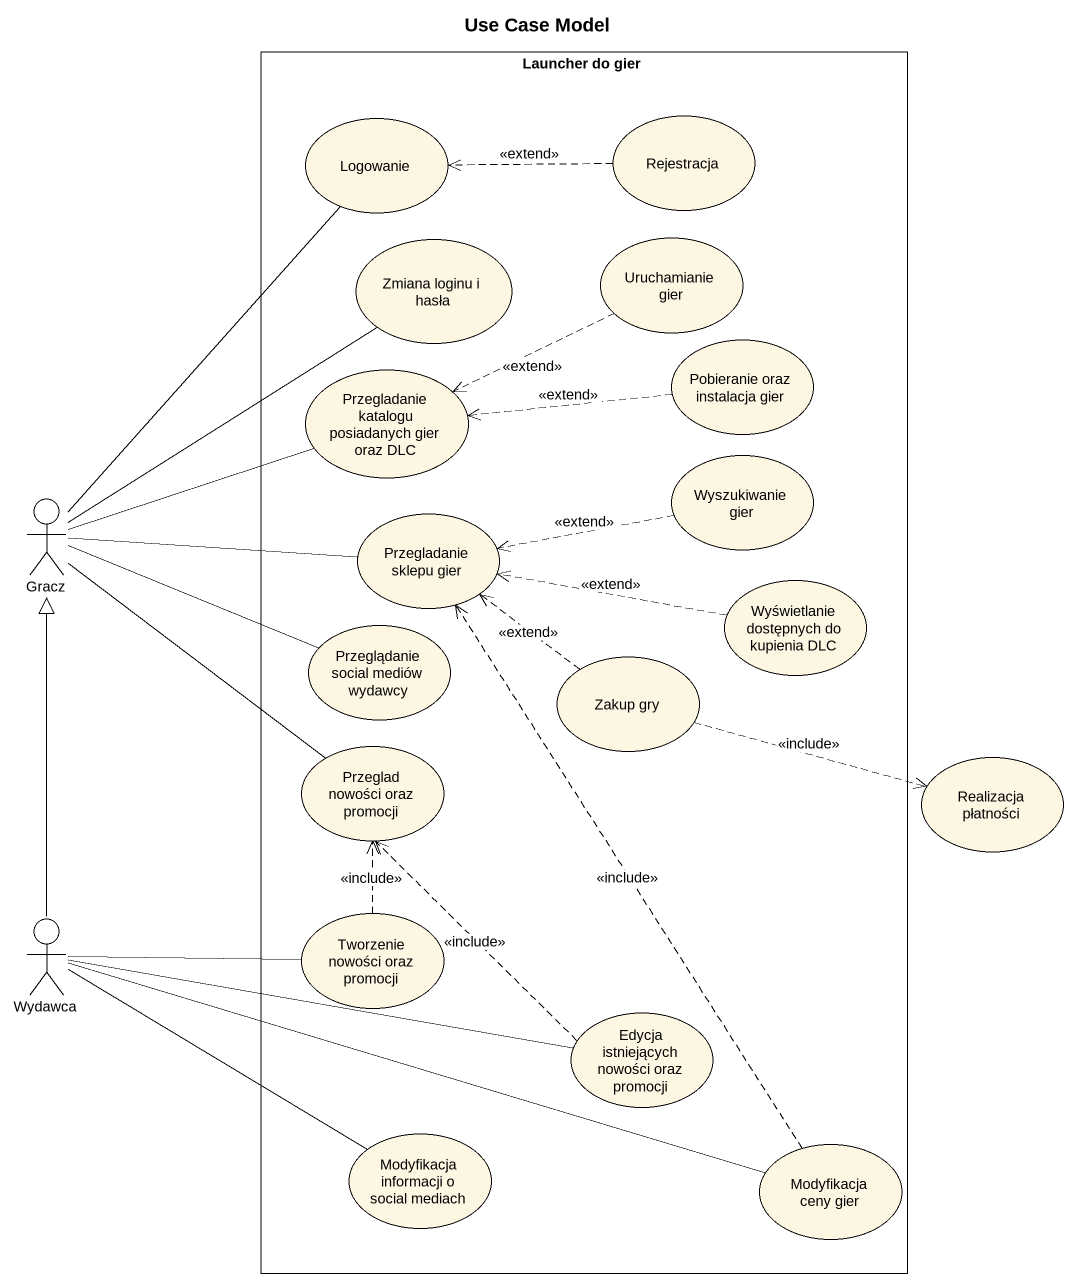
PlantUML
@startuml
title Use Case Model
rectangle "Launcher do gier" as Launcher_do_gier {
  usecase Logowanie
  usecase Rejestracja
  usecase "Zmiana loginu i hasła" as Zmiana_loginu_i_hasła
  usecase "Uruchamianie gier" as Uruchamianie_gier
  usecase "Pobieranie oraz instalacja gier" as Pobieranie_oraz_instalacja
  usecase "Przegladanie katalogu posiadanych gier oraz DLC" as Przegladanie_katalogu
  usecase "Wyszukiwanie gier" as Wyszukiwanie_gier
  usecase "Przegladanie sklepu gier" as Przegladanie_sklepu_gier
  usecase "Wyświetlanie dostępnych do kupienia DLC" as Wyświetlanie_dostępnych_do
  usecase "Przeglądanie social mediów wydawcy" as Przeglądanie_social_mediów
  usecase "Zakup gry" as Zakup_gry
  usecase "Przeglad nowości oraz promocji" as Przeglad_nowości_oraz
  usecase "Tworzenie nowości oraz promocji" as Tworzenie_nowości_oraz
  usecase "Edycja istniejących nowości oraz promocji" as Edycja_istniejących_nowości
  usecase "Modyfikacja informacji o social mediach" as Modyfikacja_informacji_o
  usecase "Modyfikacja ceny gier" as Modyfikacja_ceny_gier
}
actor Gracz
usecase "Realizacja płatności" as Realizacja_płatności
actor Wydawca
Rejestracja .left.> Logowanie : <<extend>>
Uruchamianie_gier .left.> Przegladanie_katalogu : <<extend>>
Pobieranie_oraz_instalacja .left.> Przegladanie_katalogu : <<extend>>
Wyszukiwanie_gier .left.> Przegladanie_sklepu_gier : <<extend>>
Gracz -up- Logowanie
Gracz -up- Zmiana_loginu_i_hasła
Gracz -right- Przegladanie_katalogu
Gracz -right- Przegladanie_sklepu_gier
Gracz -right- Przeglądanie_social_mediów
Gracz -- Przeglad_nowości_oraz
Wyświetlanie_dostępnych_do .left.> Przegladanie_sklepu_gier : <<extend>>
Zakup_gry .up.> Przegladanie_sklepu_gier : <<extend>>
Zakup_gry .right.> Realizacja_płatności : <<include>>
Wydawca -up-|> Gracz
Wydawca -right- Modyfikacja_informacji_o
Wydawca -right- Modyfikacja_ceny_gier
Tworzenie_nowości_oraz .up.> Przeglad_nowości_oraz : <<include>>
Tworzenie_nowości_oraz -left- Wydawca
Edycja_istniejących_nowości .up.> Przeglad_nowości_oraz : <<include>>
Edycja_istniejących_nowości -left- Wydawca
Modyfikacja_ceny_gier .up.> Przegladanie_sklepu_gier : <<include>>
@enduml
